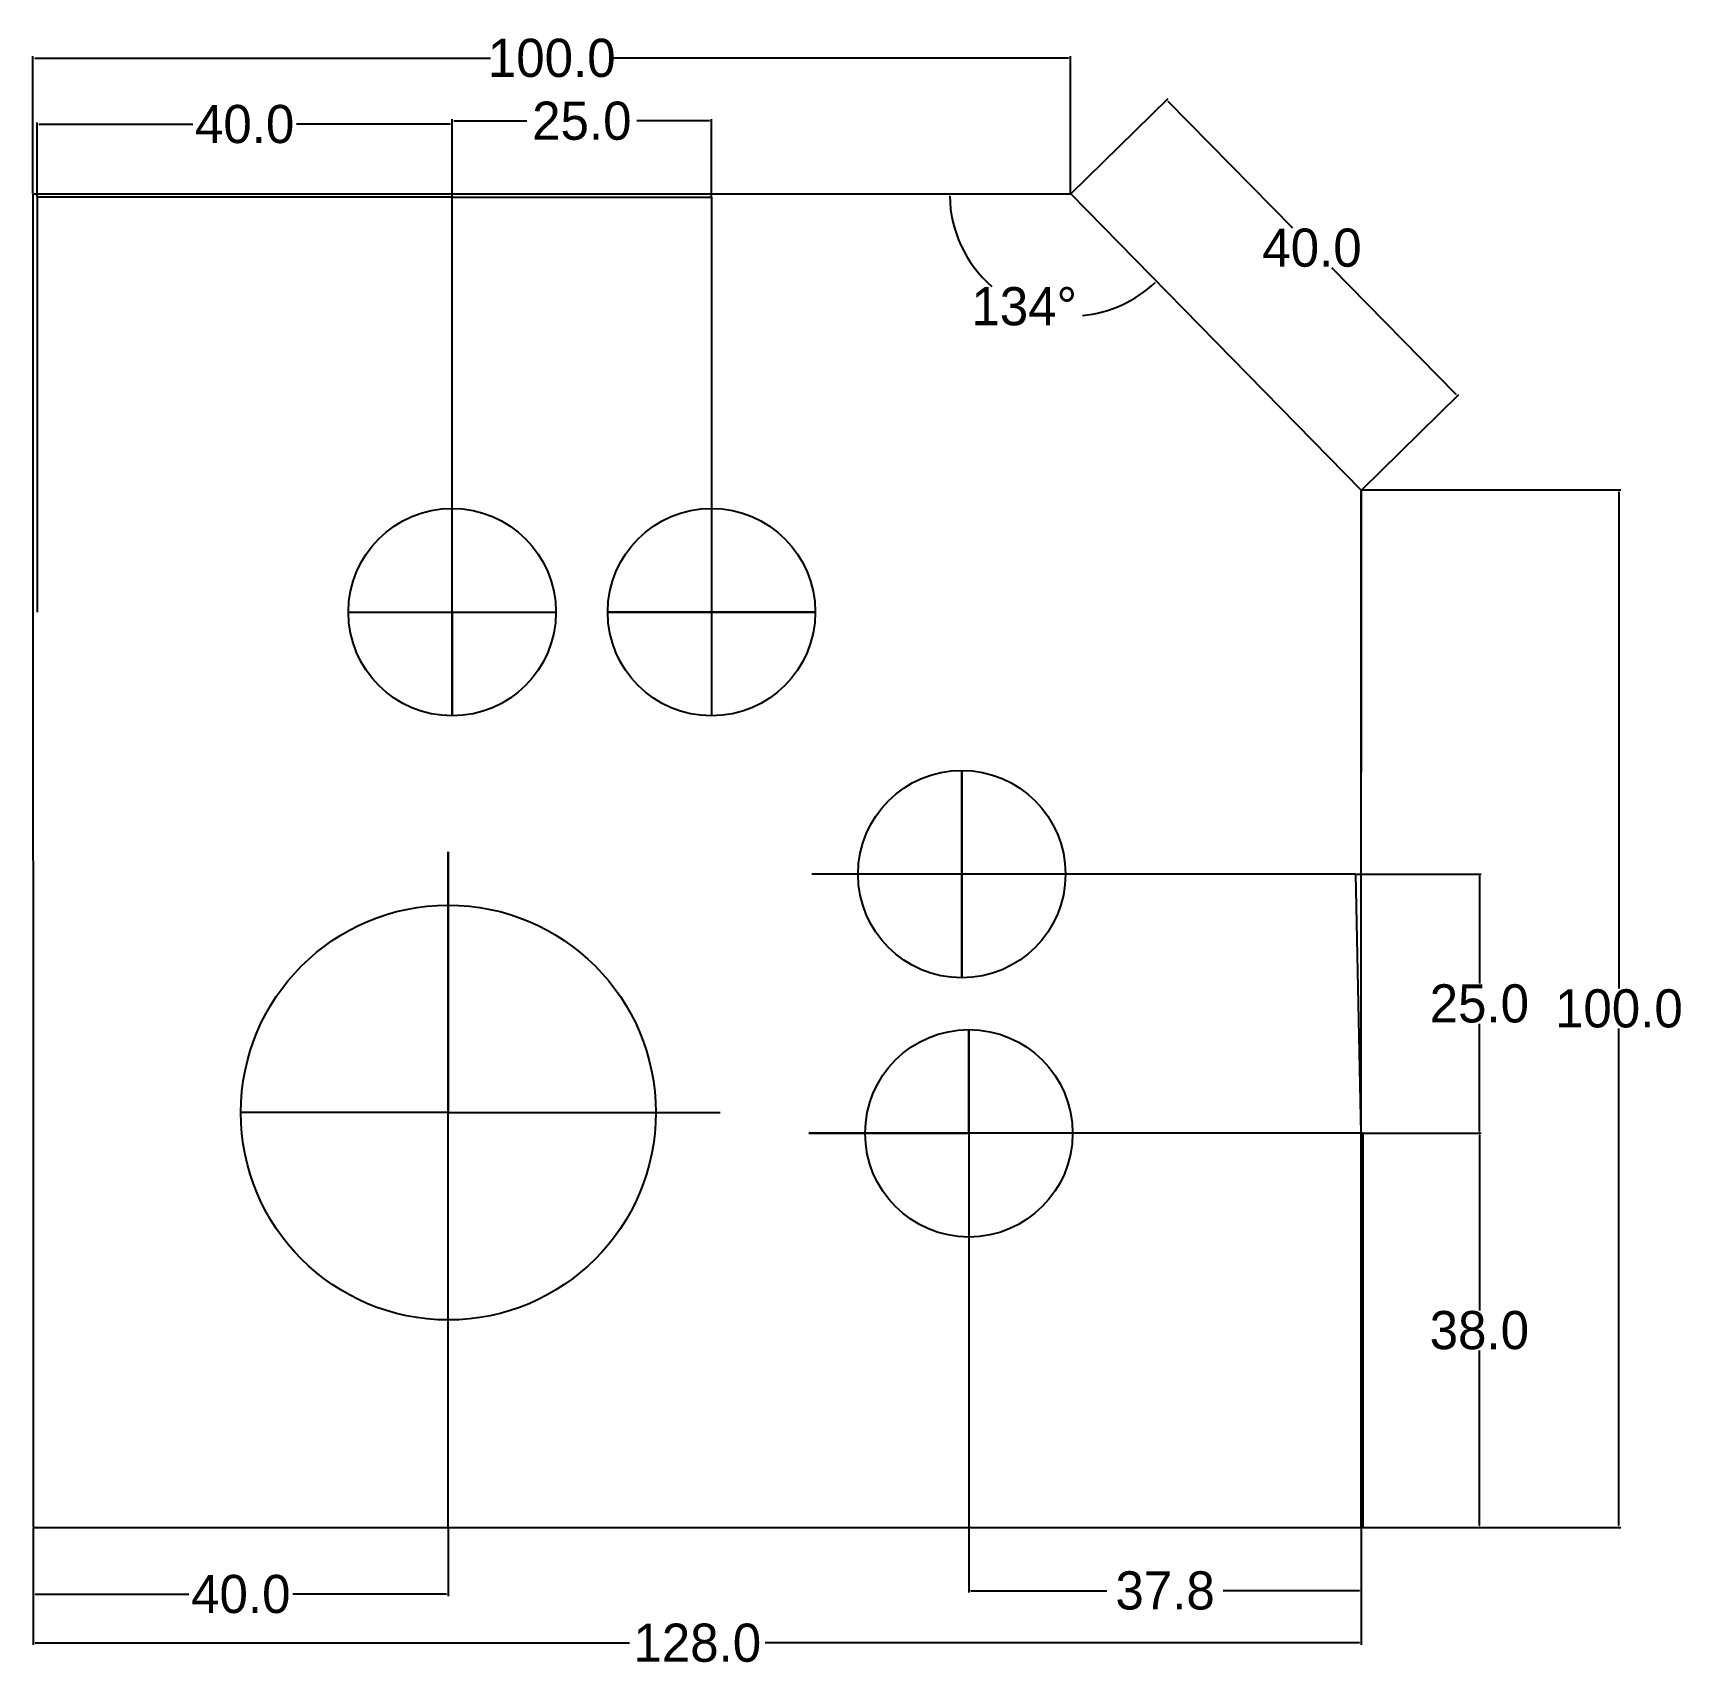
# Model space of a CAD drawing. Header units: centimetres. Extents: x 55 to 214, y -26 to 132.
import ezdxf

# ---------------------------------------------------------------- set-up
doc = ezdxf.new("R2010")
doc.units = ezdxf.units.CM
doc.header["$MEASUREMENT"] = 0
doc.dimstyles.get("Standard").update_dxf_attribs({"dimtxt": 3.68, "dimasz": 0.18, "dimexe": 0.18, "dimexo": 0.0625, "dimgap": 0.09, "dimtad": 0, "dimtih": 1, "dimtoh": 1, "dimdec": 1, "dimzin": 0, "dimdsep": 46, "dimtxsty": 'Standard', "dimcen": 0.09, "dimadec": 0, "dimazin": 0, "dimtfac": 1, "dimtdec": 1, "dimtofl": 0, "dimtmove": 0, "dimatfit": 3, "dimfxl": 1, "dimtolj": 1, "dimtzin": 0, "dimarcsym": 0})

# ---------------------------------------------------------------- blocks, each defined once
blk = doc.blocks.new('*D2')
at = {"color": 0, "linetype": 'ByBlock', "lineweight": -2}
for p, q in [((95.27, 116.33), (95.27, 123.8)), ((95.45, 123.62), (102.47, 123.62)), ((120.09, 123.62), (113.07, 123.62)), ((120.27, 116.33), (120.27, 123.8))]:
    blk.add_line(p, q, dxfattribs=at)
at = {"color": 0, "linetype": 'ByBlock'}
for points in [[(95.45, 123.65), (95.45, 123.59), (95.27, 123.62)], [(120.09, 123.65), (120.09, 123.59), (120.27, 123.62)]]:
    blk.add_solid(points, dxfattribs=at)
at = {"layer": 'Defpoints', "color": 0, "linetype": 'ByBlock'}
for p in [(95.27, 123.62), (95.27, 116.26), (120.27, 116.26)]:
    blk.add_point(p, dxfattribs=at)
at = {"color": 0, "linetype": 'ByBlock', "insert": (107.77, 123.62), "char_height": 3.68, "attachment_point": 5}
blk.add_mtext('\\A1;25.0', dxfattribs=at)
blk = doc.blocks.new('*D3')
at = {"color": 0, "linetype": 'ByBlock', "lineweight": -2}
for p, q in [((55.27, 116.33), (55.27, 123.48)), ((55.45, 123.3), (70.27, 123.3)), ((95.09, 123.3), (80.27, 123.3)), ((95.27, 116.61), (95.27, 123.48))]:
    blk.add_line(p, q, dxfattribs=at)
at = {"color": 0, "linetype": 'ByBlock'}
for points in [[(55.45, 123.33), (55.45, 123.27), (55.27, 123.3)], [(95.09, 123.33), (95.09, 123.27), (95.27, 123.3)]]:
    blk.add_solid(points, dxfattribs=at)
at = {"layer": 'Defpoints', "color": 0, "linetype": 'ByBlock'}
for p in [(95.27, 123.3), (55.27, 116.26), (95.27, 116.55)]:
    blk.add_point(p, dxfattribs=at)
at = {"color": 0, "linetype": 'ByBlock', "insert": (75.27, 123.3), "char_height": 3.68, "attachment_point": 5}
blk.add_mtext('\\A1;40.0', dxfattribs=at)
blk = doc.blocks.new('*D4')
at = {"color": 0, "linetype": 'ByBlock', "lineweight": -2}
for p, q in [((54.87, 116.61), (54.87, 129.86)), ((55.05, 129.68), (98.96, 129.68)), ((154.69, 129.68), (110.79, 129.68)), ((154.87, 116.61), (154.87, 129.86))]:
    blk.add_line(p, q, dxfattribs=at)
at = {"color": 0, "linetype": 'ByBlock'}
for points in [[(55.05, 129.71), (55.05, 129.65), (54.87, 129.68)], [(154.69, 129.71), (154.69, 129.65), (154.87, 129.68)]]:
    blk.add_solid(points, dxfattribs=at)
at = {"layer": 'Defpoints', "color": 0, "linetype": 'ByBlock'}
for p in [(54.87, 129.68), (54.87, 116.55), (154.87, 116.55)]:
    blk.add_point(p, dxfattribs=at)
at = {"color": 0, "linetype": 'ByBlock', "insert": (104.87, 129.68), "char_height": 3.68, "attachment_point": 5}
blk.add_mtext('\\A1;100.0', dxfattribs=at)
blk = doc.blocks.new('*D5')
at = {"color": 0, "linetype": 'ByBlock', "lineweight": -2}
for p, q in [((154.92, 116.59), (164.27, 125.77)), ((164.26, 125.52), (176.26, 113.31)), ((192.04, 97.24), (180.05, 109.45)), ((182.94, 88.05), (192.29, 97.24))]:
    blk.add_line(p, q, dxfattribs=at)
at = {"color": 0, "linetype": 'ByBlock'}
for points in [[(164.29, 125.54), (164.24, 125.5), (164.14, 125.65)], [(192.06, 97.26), (192.02, 97.22), (192.17, 97.11)]]:
    blk.add_solid(points, dxfattribs=at)
at = {"layer": 'Defpoints', "color": 0, "linetype": 'ByBlock'}
for p in [(154.87, 116.55), (192.17, 97.11), (182.9, 88.01)]:
    blk.add_point(p, dxfattribs=at)
at = {"color": 0, "linetype": 'ByBlock', "insert": (178.15, 111.38), "char_height": 3.68, "attachment_point": 5}
blk.add_mtext('\\A1;40.0', dxfattribs=at)
blk = doc.blocks.new('*D6')
at = {"color": 0, "linetype": 'ByBlock', "lineweight": -2}
for start, end in [(180.8791, 229.2294), (275.1992, 313.5143)]:
    blk.add_arc((154.96, 116.55), 11.73, start, end, dxfattribs=at)
at = {"color": 0, "linetype": 'ByBlock'}
for points in [[(143.2, 116.37), (143.26, 116.37), (143.23, 116.55)], [(163.02, 108.06), (163.06, 108.02), (163.17, 108.16)]]:
    blk.add_solid(points, dxfattribs=at)
at = {"layer": 'Defpoints', "color": 0, "linetype": 'ByBlock'}
for p in [(54.87, 116.55), (154.87, 116.55), (154.92, 116.59), (146.63, 108.28), (182.9, 88.01)]:
    blk.add_point(p, dxfattribs=at)
at = {"color": 0, "linetype": 'ByBlock', "insert": (150.41, 105.73), "char_height": 3.68, "attachment_point": 5}
blk.add_mtext('\\A1;134°', dxfattribs=at)
blk = doc.blocks.new('*D7')
at = {"color": 0, "linetype": 'ByBlock', "lineweight": -2}
for p, q in [((183.01, 88.05), (207.91, 88.05)), ((207.73, 87.87), (207.73, 39.96)), ((207.73, -11.81), (207.73, 36.1)), ((183.14, -11.99), (207.91, -11.99))]:
    blk.add_line(p, q, dxfattribs=at)
at = {"color": 0, "linetype": 'ByBlock'}
for points in [[(207.7, 87.87), (207.76, 87.87), (207.73, 88.05)], [(207.7, -11.81), (207.76, -11.81), (207.73, -11.99)]]:
    blk.add_solid(points, dxfattribs=at)
at = {"layer": 'Defpoints', "color": 0, "linetype": 'ByBlock'}
for p in [(182.94, 88.05), (207.73, 88.05), (183.08, -11.99)]:
    blk.add_point(p, dxfattribs=at)
at = {"color": 0, "linetype": 'ByBlock', "insert": (207.73, 38.03), "char_height": 3.68, "attachment_point": 5}
blk.add_mtext('\\A1;100.0', dxfattribs=at)
blk = doc.blocks.new('*D8')
at = {"color": 0, "linetype": 'ByBlock', "lineweight": -2}
for p, q in [((182.45, 51), (194.46, 51)), ((194.28, 50.82), (194.28, 40.44)), ((194.28, 26.19), (194.28, 36.58)), ((183.14, 26.01), (194.46, 26.01))]:
    blk.add_line(p, q, dxfattribs=at)
at = {"color": 0, "linetype": 'ByBlock'}
for points in [[(194.25, 50.82), (194.31, 50.82), (194.28, 51)], [(194.25, 26.19), (194.31, 26.19), (194.28, 26.01)]]:
    blk.add_solid(points, dxfattribs=at)
at = {"layer": 'Defpoints', "color": 0, "linetype": 'ByBlock'}
for p in [(182.39, 51), (194.28, 51), (183.08, 26.01)]:
    blk.add_point(p, dxfattribs=at)
at = {"color": 0, "linetype": 'ByBlock', "insert": (194.28, 38.51), "char_height": 3.68, "attachment_point": 5}
blk.add_mtext('\\A1;25.0', dxfattribs=at)
blk = doc.blocks.new('*D9')
at = {"color": 0, "linetype": 'ByBlock', "lineweight": -2}
for p, q in [((182.96, 26.01), (194.46, 26.01)), ((194.28, 25.83), (194.28, 8.94)), ((194.28, -11.81), (194.28, 5.08)), ((183.2, -11.99), (194.46, -11.99))]:
    blk.add_line(p, q, dxfattribs=at)
at = {"color": 0, "linetype": 'ByBlock'}
for points in [[(194.25, 25.83), (194.31, 25.83), (194.28, 26.01)], [(194.25, -11.81), (194.31, -11.81), (194.28, -11.99)]]:
    blk.add_solid(points, dxfattribs=at)
at = {"layer": 'Defpoints', "color": 0, "linetype": 'ByBlock'}
for p in [(182.9, 26.01), (194.28, 26.01), (183.14, -11.99)]:
    blk.add_point(p, dxfattribs=at)
at = {"color": 0, "linetype": 'ByBlock', "insert": (194.28, 7.01), "char_height": 3.68, "attachment_point": 5}
blk.add_mtext('\\A1;38.0', dxfattribs=at)
blk = doc.blocks.new('*D11')
at = {"color": 0, "linetype": 'ByBlock', "lineweight": -2}
for p, q in [((54.9, -12.05), (54.9, -23.31)), ((182.9, -12.05), (182.9, -23.31)), ((55.08, -23.13), (112.37, -23.13)), ((182.72, -23.13), (125.43, -23.13))]:
    blk.add_line(p, q, dxfattribs=at)
at = {"color": 0, "linetype": 'ByBlock'}
for points in [[(55.08, -23.1), (55.08, -23.16), (54.9, -23.13)], [(182.72, -23.1), (182.72, -23.16), (182.9, -23.13)]]:
    blk.add_solid(points, dxfattribs=at)
at = {"layer": 'Defpoints', "color": 0, "linetype": 'ByBlock'}
for p in [(54.9, -11.99), (182.9, -11.99), (182.9, -23.13)]:
    blk.add_point(p, dxfattribs=at)
at = {"color": 0, "linetype": 'ByBlock', "insert": (118.9, -23.13), "char_height": 3.68, "attachment_point": 5}
blk.add_mtext('\\A1;128.0', dxfattribs=at)
blk = doc.blocks.new('*D12')
at = {"color": 0, "linetype": 'ByBlock', "lineweight": -2}
for p, q in [((54.9, -12.05), (54.9, -18.61)), ((94.9, -12.05), (94.9, -18.61)), ((55.08, -18.43), (69.9, -18.43)), ((94.72, -18.43), (79.9, -18.43))]:
    blk.add_line(p, q, dxfattribs=at)
at = {"color": 0, "linetype": 'ByBlock'}
for points in [[(55.08, -18.4), (55.08, -18.46), (54.9, -18.43)], [(94.72, -18.4), (94.72, -18.46), (94.9, -18.43)]]:
    blk.add_solid(points, dxfattribs=at)
at = {"layer": 'Defpoints', "color": 0, "linetype": 'ByBlock'}
for p in [(54.9, -11.99), (94.9, -11.99), (94.9, -18.43)]:
    blk.add_point(p, dxfattribs=at)
at = {"color": 0, "linetype": 'ByBlock', "insert": (74.9, -18.43), "char_height": 3.68, "attachment_point": 5}
blk.add_mtext('\\A1;40.0', dxfattribs=at)
blk = doc.blocks.new('*D14')
at = {"color": 0, "linetype": 'ByBlock', "lineweight": -2}
for p, q in [((145.08, -12.05), (145.08, -18.27)), ((182.9, -12.05), (182.9, -18.27)), ((145.26, -18.09), (158.38, -18.09)), ((182.72, -18.09), (169.6, -18.09))]:
    blk.add_line(p, q, dxfattribs=at)
at = {"color": 0, "linetype": 'ByBlock'}
for points in [[(145.26, -18.06), (145.26, -18.12), (145.08, -18.09)], [(182.72, -18.06), (182.72, -18.12), (182.9, -18.09)]]:
    blk.add_solid(points, dxfattribs=at)
at = {"layer": 'Defpoints', "color": 0, "linetype": 'ByBlock'}
for p in [(145.08, -11.99), (182.9, -11.99), (182.9, -18.09)]:
    blk.add_point(p, dxfattribs=at)
at = {"color": 0, "linetype": 'ByBlock', "insert": (163.99, -18.09), "char_height": 3.68, "attachment_point": 5}
blk.add_mtext('\\A1;37.8', dxfattribs=at)

msp = doc.modelspace()

# ---------------------------------------------------------------- linework, layer by layer
for p, q in [((154.87, 116.55), (54.87, 116.55)), ((54.87, 116.55), (54.9, -11.99)), ((182.9, 88.01), (154.92, 116.59)), ((182.9, -11.99), (182.9, 88.01)), ((182.9, 88.01), (182.9, 60.81)), ((145.08, 26.01), (145.08, 36.01)), ((145.08, 36.01), (145.08, 26.01)), ((145.08, 26.01), (145.08, 36.01)), ((145.08, 36.01), (145.08, 36.01)), ((145.08, 26.01), (129.65, 26.01)), ((54.9, -11.99), (182.9, -11.99))]:
    msp.add_line(p, q)
at = {"linetype": 'ByBlock'}
for p, q in [((95.27, 116.26), (120.27, 116.26)), ((120.27, 116.26), (120.27, 76.26)), ((95.27, 76.26), (95.27, 66.26)), ((95.27, 66.26), (95.27, 76.26)), ((95.27, 76.26), (105.27, 76.26)), ((130.27, 76.26), (110.27, 76.26)), ((110.27, 76.26), (120.27, 76.26)), ((120.27, 76.26), (130.27, 76.26)), ((120.27, 76.26), (120.27, 66.26)), ((144.39, 51), (144.39, 61)), ((144.39, 61), (144.39, 41)), ((94.9, 28.01), (94.9, 53.16)), ((94.9, 53.16), (94.9, 28.01)), ((144.39, 51), (129.93, 51)), ((182.39, 51), (144.39, 51)), ((144.39, 41), (144.39, 51)), ((182.9, 26.01), (182.39, 51)), ((94.9, 28.01), (121.11, 28.01)), ((121.11, 28.01), (121.11, 28.01)), ((129.65, 26.01), (145.08, 26.01))]:
    msp.add_line(p, q, dxfattribs=at)
for points in [[(85.27, 76.26), (95.27, 76.26), (95.27, 116.26), (55.27, 116.26), (55.27, 76.26)], [(54.9, -11.99), (94.9, -11.99), (94.9, 28.01), (74.9, 28.01)], [(54.9, 28.01), (54.9, -11.99)]]:
    msp.add_lwpolyline(points, dxfattribs=at)
msp.add_lwpolyline([(145.08, -11.99), (183.08, -11.99), (183.08, 26.01), (145.08, 26.01)], close=True)
for centre, radius in [((95.27, 76.26), 10), ((120.27, 76.26), 10), ((144.39, 51), 10), ((94.9, 28.01), 20)]:
    msp.add_circle(centre, radius, dxfattribs=at)
msp.add_circle((145.08, 26.01), 10)

# ---------------------------------------------------------------- dimensions: what is measured, and where the dimension line sits
for base, p1, p2, picture, middle in [((54.87, 129.68), (154.87, 116.55), (54.87, 116.55), '*D4', (104.87, 129.68)), ((95.27, 123.62), (120.27, 116.26), (95.27, 116.26), '*D2', (107.77, 123.62)), ((95.27, 123.3), (55.27, 116.26), (95.27, 116.55), '*D3', (75.27, 123.3)), ((182.9, -23.13), (54.9, -11.99), (182.9, -11.99), '*D11', (118.9, -23.13)), ((94.9, -18.43), (54.9, -11.99), (94.9, -11.99), '*D12', (74.9, -18.43)), ((182.9, -18.09), (145.08, -11.99), (182.9, -11.99), '*D14', (163.99, -18.09))]:
    dim = msp.add_linear_dim(base=base, p1=p1, p2=p2, dimstyle='Standard', dxfattribs=at)
    dim.commit()
    dim.dimension.update_dxf_attribs({"geometry": picture, "text_midpoint": middle})
dim = msp.add_aligned_dim(p1=(154.87, 116.55), p2=(182.9, 88.01), distance=12.99, dimstyle='Standard', dxfattribs=at)
dim.commit()
dim.dimension.update_dxf_attribs({"geometry": '*D5', "text_midpoint": (178.15, 111.38)})
dim = msp.add_angular_dim_2l(base=(146.63, 108.28), line1=((182.9, 88.01), (154.92, 116.59)), line2=((154.87, 116.55), (54.87, 116.55)), dimstyle='Standard', dxfattribs=at)
dim.commit()
dim.dimension.update_dxf_attribs({"geometry": '*D6', "text_midpoint": (150.41, 105.73)})
for base, p1, p2, picture, middle in [((207.73, 88.05), (183.08, -11.99), (182.94, 88.05), '*D7', (207.73, 38.03)), ((194.28, 51), (183.08, 26.01), (182.39, 51), '*D8', (194.28, 38.51)), ((194.28, 26.01), (183.14, -11.99), (182.9, 26.01), '*D9', (194.28, 7.01))]:
    dim = msp.add_linear_dim(base=base, p1=p1, p2=p2, angle=90, dimstyle='Standard', dxfattribs=at)
    dim.commit()
    dim.dimension.update_dxf_attribs({"geometry": picture, "text_midpoint": middle})

doc.saveas('drawing.dxf')
